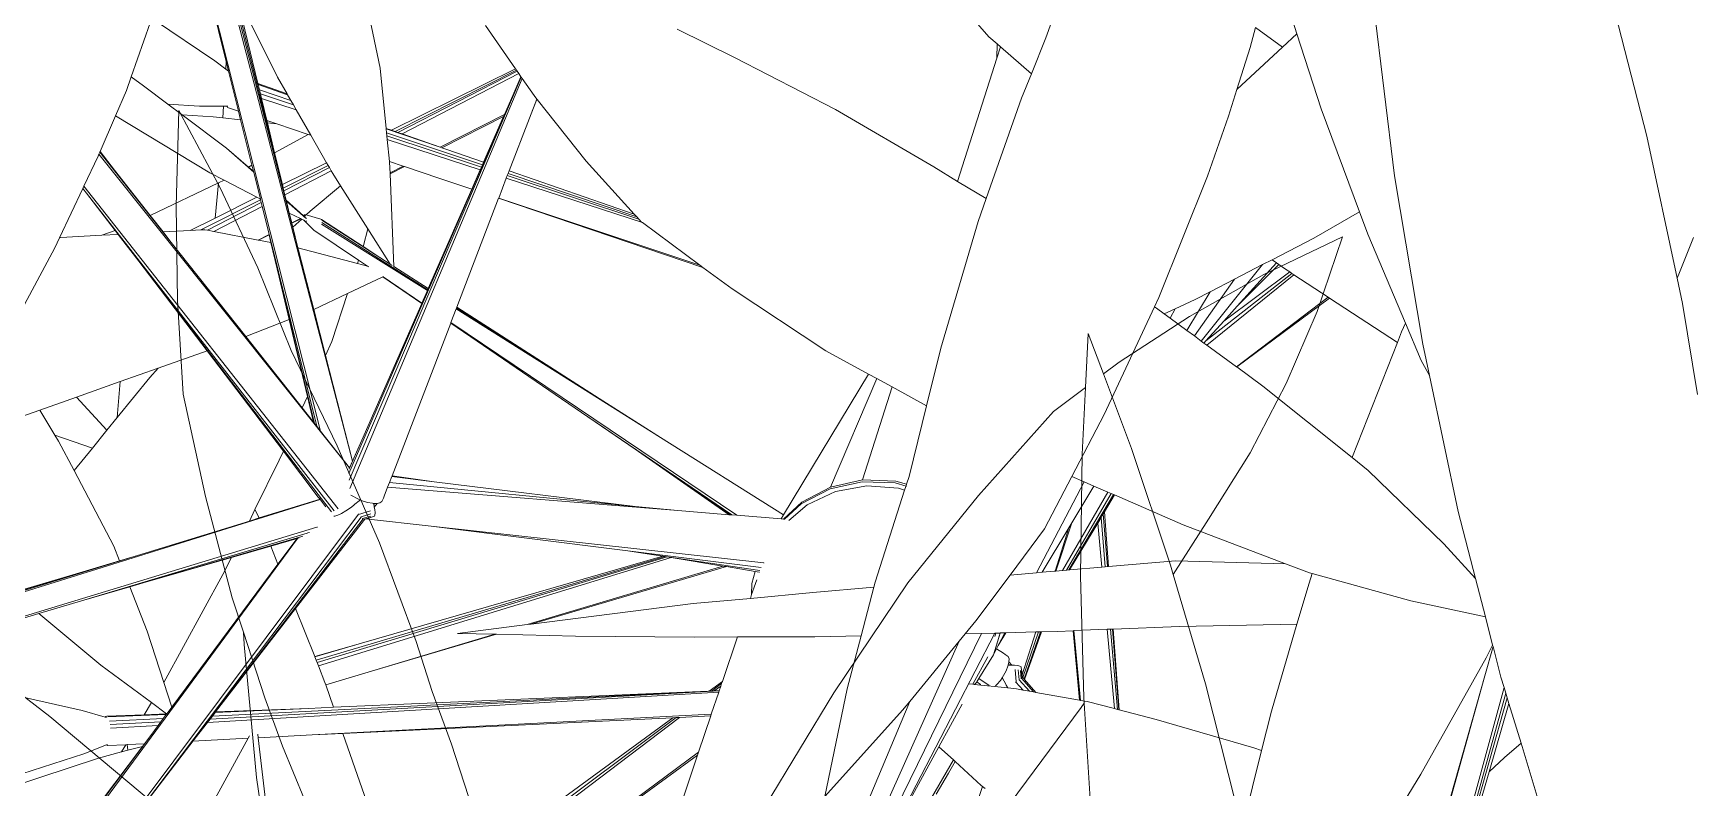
# Model space of a CAD drawing. Header units: millimetres. Extents: x 18 to 174501, y 22 to 24571.
# Drawn here: x 22251.5 to 22442.6, y 14653.8 to 14740.8 of the extents above; entities that cross this region are included whole.
import ezdxf

# ---------------------------------------------------------------- set-up
doc = ezdxf.new("R2010")
doc.units = ezdxf.units.MM
doc.header["$MEASUREMENT"] = 0
doc.layers.add('Edges', color=7, linetype='Continuous', lineweight=18)

# ---------------------------------------------------------------- blocks, each defined once
blk = doc.blocks.new('BAMBOOPLAN')
at = {"layer": 'Edges'}
for p, q in [((-0.8559, 13.1692), (-0.9579, 13.068)), ((-0.8559, 13.1692), (-0.8553, 13.0391)), ((-0.9579, 13.068), (-1.0515, 12.9628)), ((-0.8553, 13.0391), (-0.8646, 12.9102)), ((-1.0515, 12.9628), (-1.1363, 12.8538)), ((-0.8646, 12.9102), (-0.8837, 12.7826)), ((-1.2001, 12.8817), (-1.1753, 12.796)), ((-1.2001, 12.8817), (-1.1545, 12.8268)), ((-1.1363, 12.8538), (-1.1545, 12.8268)), ((-1.1545, 12.8268), (-1.0708, 12.7259)), ((-1.1753, 12.796), (-1.2122, 12.7413)), ((-1.1753, 12.796), (-1.1448, 12.6904)), ((-0.8837, 12.7826), (-0.9125, 12.6568)), ((-2.7367, 12.7404), (-2.6898, 12.5903)), ((-2.7367, 12.7404), (-2.6307, 12.642)), ((-1.2122, 12.7413), (-1.2841, 12.5703)), ((-1.0708, 12.7259), (-0.947, 12.5647)), ((-1.1448, 12.6904), (-1.0817, 12.5001)), ((-0.9125, 12.6568), (-0.9379, 12.5518)), ((-2.6307, 12.642), (-2.5293, 12.5373)), ((-2.6898, 12.5903), (-2.6366, 12.4436)), ((-1.2841, 12.5703), (-1.3467, 12.3961)), ((-0.947, 12.5647), (-0.9379, 12.5518)), ((-2.5293, 12.5373), (-2.4326, 12.4265)), ((-0.9379, 12.5518), (-0.8289, 12.3985)), ((-1.0817, 12.5001), (-1.011, 12.3112)), ((-2.6366, 12.4436), (-2.5775, 12.3004)), ((-2.4326, 12.4265), (-2.3097, 12.303)), ((-0.8289, 12.3985), (-0.7168, 12.2278)), ((-1.3467, 12.3961), (-1.4028, 12.1847)), ((-2.5775, 12.3004), (-2.4877, 12.1529)), ((-2.3097, 12.303), (-2.1917, 12.1742)), ((-1.01, 12.2949), (-1.0751, 12.0874)), ((-1.011, 12.3112), (-1.0076, 12.303)), ((-1.0076, 12.303), (-1.01, 12.2949)), ((-1.0076, 12.303), (-0.9329, 12.1242)), ((-1.4028, 12.1847), (-1.4492, 11.9711)), ((-2.4877, 12.1529), (-2.3914, 12.0096)), ((-2.1917, 12.1742), (-2.0815, 12.0402)), ((-2.0815, 12.0402), (-2.0293, 11.9708)), ((-2.3914, 12.0096), (-2.3554, 11.9617)), ((-2.3554, 11.9617), (-2.3478, 11.9429)), ((-2.3554, 11.9617), (-2.287, 11.8708)), ((-2.0293, 11.9708), (-1.971, 11.8994)), ((-2.3478, 11.9429), (-2.2568, 11.7425)), ((-1.971, 11.8994), (-1.8604, 11.752)), ((-2.287, 11.8708), (-2.2332, 11.8054)), ((-2.2332, 11.8054), (-2.1702, 11.734)), ((-2.8212, 11.7958), (-2.6117, 11.7264)), ((-2.2568, 11.7425), (-2.1566, 11.5461)), ((-2.6117, 11.7264), (-2.4055, 11.6476)), ((4.4034, -0.5315), (4.2765, -0.3395)), ((4.0315, -0.7287), (3.908, -0.4764)), ((3.7756, -0.5238), (3.8029, -0.5601)), ((4.5267, -0.7365), (4.4034, -0.5315)), ((3.7351, -0.5723), (3.7878, -0.5885)), ((3.7374, -0.6064), (3.7351, -0.5723)), ((3.7878, -0.5885), (3.8029, -0.5601)), ((3.8029, -0.5601), (3.8811, -0.664)), ((3.414, -0.7011), (3.4151, -0.5866)), ((3.7396, -0.6793), (3.7878, -0.5885)), ((3.7396, -0.6793), (3.7374, -0.6064)), ((3.2056, -0.6617), (3.3246, -0.7303)), ((3.7409, -0.7249), (3.7396, -0.6793)), ((3.8811, -0.664), (3.9964, -0.8037)), ((4.5304, -0.6642), (4.5273, -0.7296)), ((3.4109, -0.7652), (3.414, -0.7011)), ((3.3246, -0.7303), (3.3414, -0.7371)), ((3.3414, -0.7371), (3.3486, -0.7594)), ((3.3414, -0.7371), (3.3481, -0.7398)), ((3.7402, -0.8301), (3.7409, -0.7249)), ((4.166, -0.976), (4.0315, -0.7287)), ((4.5273, -0.7296), (4.5267, -0.7365)), ((4.5486, -0.7731), (4.5267, -0.7365)), ((2.3857, -1.4673), (1.9209, -0.7624)), ((2.3296, -1.3813), (1.923, -0.7579)), ((3.3481, -0.7398), (3.3486, -0.7594)), ((3.3481, -0.7398), (3.4109, -0.7652)), ((3.3486, -0.7594), (3.3538, -0.9725)), ((2.5616, -1.7342), (1.9185, -0.7678)), ((3.4087, -0.8086), (3.4109, -0.7652)), ((4.6214, -0.9069), (4.5486, -0.7731)), ((3.4076, -0.984), (3.4087, -0.8086)), ((3.9393, -0.8695), (3.9964, -0.8037)), ((3.9964, -0.8037), (4.0214, -0.834)), ((3.7296, -1.0451), (3.7402, -0.8301)), ((4.0214, -0.834), (4.128, -0.9527)), ((3.8859, -0.9256), (3.9393, -0.8695)), ((2.835, -0.8858), (2.9395, -0.8996)), ((2.9395, -0.8996), (3.1249, -0.9264)), ((1.9859, -0.926), (2.4956, -1.7043)), ((1.986, -0.9268), (2.1498, -1.1791)), ((2.2783, -0.9147), (2.3933, -1.1064)), ((3.1249, -0.9264), (3.3089, -0.9629)), ((3.8943, -0.928), (3.8566, -1.0166)), ((3.8738, -0.9383), (3.8859, -0.9256)), ((3.8859, -0.9256), (3.8943, -0.928)), ((3.8943, -0.928), (3.8992, -0.9294)), ((3.8738, -0.9383), (3.8192, -1.0904)), ((3.924, -0.9362), (3.8263, -1.0877)), ((3.9278, -0.9372), (3.8304, -1.0938)), ((3.8377, -0.9763), (3.8738, -0.9383)), ((3.8435, -1.0473), (3.9199, -0.9352)), ((3.8992, -0.9294), (3.8566, -1.0166)), ((3.8882, -1.1118), (3.9932, -0.9537)), ((3.8884, -1.1118), (3.9962, -0.9544)), ((3.8992, -0.9294), (3.912, -0.9332)), ((3.912, -0.9332), (3.9199, -0.9352)), ((3.9199, -0.9352), (3.924, -0.9362)), ((3.924, -0.9362), (3.9278, -0.9372)), ((3.9278, -0.9372), (3.9932, -0.9537)), ((3.9932, -0.9537), (3.9962, -0.9544)), ((3.9962, -0.9544), (4.1258, -0.9872)), ((4.128, -0.9527), (4.1266, -0.9685)), ((4.128, -0.9527), (4.1724, -1.0022)), ((3.3089, -0.9629), (3.3538, -0.9725)), ((3.3538, -0.9725), (3.4076, -0.984)), ((3.8377, -0.9763), (3.8058, -1.0862)), ((3.8067, -1.0089), (3.8377, -0.9763)), ((4.1266, -0.9685), (4.1258, -0.9872)), ((4.1932, -1.0213), (4.166, -0.976)), ((2.5342, -0.9833), (2.6042, -1.0347)), ((3.4073, -1.0242), (3.4076, -0.984)), ((3.7876, -1.029), (3.8067, -1.0089)), ((3.7914, -1.0817), (3.8067, -1.0089)), ((4.1258, -0.9872), (4.117, -1.189)), ((4.1724, -1.0022), (4.1932, -1.0213)), ((2.4444, -1.1973), (2.6042, -1.0347)), ((2.6064, -1.0363), (2.4505, -1.1973)), ((2.6042, -1.0347), (2.6064, -1.0363)), ((2.6064, -1.0363), (2.6084, -1.0378)), ((3.4176, -1.2416), (3.4073, -1.0242)), ((3.7613, -1.0542), (3.7876, -1.029)), ((3.8566, -1.0166), (3.8435, -1.0473)), ((4.3112, -1.2177), (4.1932, -1.0213)), ((2.6084, -1.0378), (2.4555, -1.1973)), ((2.6119, -1.0404), (2.4627, -1.1973)), ((2.6177, -1.0446), (2.5664, -1.7653)), ((2.6202, -1.0464), (2.5722, -1.7783)), ((2.6084, -1.0378), (2.6119, -1.0404)), ((2.6119, -1.0404), (2.6172, -1.0442)), ((2.6147, -1.0779), (2.6172, -1.0442)), ((2.6172, -1.0442), (2.6177, -1.0446)), ((2.6177, -1.0446), (2.6202, -1.0464)), ((2.6202, -1.0464), (2.6477, -1.0666)), ((3.7075, -1.2572), (3.7278, -1.0622)), ((3.7278, -1.0622), (3.7296, -1.0451)), ((3.7278, -1.0622), (3.7318, -1.0632)), ((3.7318, -1.0632), (3.747, -1.068)), ((3.747, -1.068), (3.7613, -1.0542)), ((3.7587, -1.0716), (3.7613, -1.0542)), ((3.8435, -1.0473), (3.8263, -1.0877)), ((2.1282, -1.0675), (2.2381, -1.1759)), ((2.1282, -1.0675), (2.2109, -1.1964)), ((2.5625, -1.7551), (2.6147, -1.0779)), ((2.6119, -1.1121), (2.6147, -1.0779)), ((2.6477, -1.0666), (2.6538, -1.0705)), ((2.6526, -1.104), (2.6538, -1.0705)), ((2.6526, -1.104), (2.6538, -1.0722)), ((2.6538, -1.0705), (2.6539, -1.0706)), ((2.6538, -1.0722), (2.6539, -1.0706)), ((2.6538, -1.0722), (2.6548, -1.0712)), ((2.6539, -1.0706), (2.6548, -1.0712)), ((2.6548, -1.0712), (2.7642, -1.1409)), ((3.747, -1.068), (3.7587, -1.0716)), ((3.7587, -1.0716), (3.7914, -1.0817)), ((3.7914, -1.0817), (3.8058, -1.0862)), ((3.8058, -1.0862), (3.8192, -1.0904)), ((3.8192, -1.0904), (3.8245, -1.092)), ((3.8263, -1.0877), (3.8245, -1.092)), ((3.8245, -1.092), (3.8304, -1.0938)), ((2.3933, -1.1064), (2.4349, -1.1972)), ((2.5295, -1.1976), (2.6119, -1.1121)), ((2.5319, -1.1976), (2.6116, -1.1156)), ((2.605, -1.1976), (2.6116, -1.1156)), ((2.6116, -1.1156), (2.6119, -1.1121)), ((2.6494, -1.1975), (2.6526, -1.104)), ((3.8304, -1.0938), (3.8882, -1.1118)), ((3.8882, -1.1118), (3.8884, -1.1118)), ((3.8884, -1.1118), (3.9392, -1.1276)), ((2.7642, -1.1409), (2.8677, -1.1974)), ((3.9392, -1.1276), (4.117, -1.1909)), ((2.0104, -1.1594), (2.0101, -1.2539)), ((2.0158, -1.1529), (2.1319, -1.1839)), ((2.1319, -1.1839), (2.1531, -1.191)), ((2.1531, -1.191), (2.1498, -1.1791)), ((2.1498, -1.1791), (2.1587, -1.1928)), ((2.1531, -1.191), (2.1587, -1.1928)), ((2.1587, -1.1928), (2.1684, -1.2078)), ((2.2109, -1.1964), (2.2619, -1.1966)), ((2.2109, -1.1964), (2.2118, -1.1978)), ((2.2118, -1.1978), (2.2632, -1.1978)), ((2.2118, -1.1978), (2.2167, -1.2055)), ((2.2381, -1.1759), (2.2619, -1.1966)), ((2.2619, -1.1966), (2.2632, -1.1978)), ((2.2632, -1.1978), (2.2715, -1.205)), ((2.4349, -1.1972), (2.4444, -1.1973)), ((2.4349, -1.1972), (2.4351, -1.1977)), ((2.4351, -1.1977), (2.5295, -1.1976)), ((2.4351, -1.1977), (2.4378, -1.2037)), ((2.4444, -1.1973), (2.4505, -1.1973)), ((2.4505, -1.1973), (2.4555, -1.1973)), ((2.4555, -1.1973), (2.4627, -1.1973)), ((2.4627, -1.1973), (2.5295, -1.1976)), ((2.5295, -1.1976), (2.5319, -1.1976)), ((2.5319, -1.1976), (2.5406, -1.1976)), ((2.5406, -1.1976), (2.605, -1.1976)), ((2.6046, -1.2024), (2.605, -1.1976)), ((2.6493, -1.2021), (2.6494, -1.1975)), ((2.8731, -1.2003), (2.6493, -1.2021)), ((2.6494, -1.1975), (2.8677, -1.1974)), ((2.8677, -1.1974), (2.8731, -1.2003)), ((2.8731, -1.2003), (2.8776, -1.2028)), ((4.117, -1.189), (4.117, -1.1909)), ((4.117, -1.1909), (4.1489, -1.2023)), ((2.1684, -1.2078), (2.1956, -1.2497)), ((2.2715, -1.205), (2.2167, -1.2055)), ((2.2167, -1.2055), (2.2204, -1.2111)), ((2.2777, -1.2104), (2.2204, -1.2111)), ((2.2204, -1.2111), (2.2245, -1.2176)), ((2.2848, -1.2166), (2.2245, -1.2176)), ((2.2245, -1.2176), (2.2448, -1.2492)), ((2.2715, -1.205), (2.2777, -1.2104)), ((2.2777, -1.2104), (2.2848, -1.2166)), ((2.2848, -1.2166), (2.3213, -1.2485)), ((2.6046, -1.2024), (2.4378, -1.2037)), ((2.4378, -1.2037), (2.44, -1.2083)), ((2.6043, -1.2063), (2.44, -1.2083)), ((2.44, -1.2083), (2.4425, -1.2139)), ((2.6039, -1.2112), (2.4425, -1.2139)), ((2.4425, -1.2139), (2.4577, -1.2471)), ((2.6011, -1.2457), (2.6039, -1.2112)), ((2.6039, -1.2112), (2.6043, -1.2063)), ((2.6043, -1.2063), (2.6046, -1.2024)), ((2.6478, -1.2452), (2.649, -1.2104)), ((2.649, -1.2104), (2.6491, -1.2057)), ((2.8848, -1.2064), (2.649, -1.2104)), ((2.6491, -1.2057), (2.6493, -1.2021)), ((2.8776, -1.2028), (2.6491, -1.2057)), ((2.8776, -1.2028), (2.8833, -1.2059)), ((2.8833, -1.2059), (2.8848, -1.2064)), ((2.8848, -1.2064), (2.9975, -1.2418)), ((4.1489, -1.2023), (4.306, -1.276)), ((4.3742, -1.313), (4.3112, -1.2177)), ((2.0101, -1.2539), (2.01, -1.2776)), ((2.0101, -1.2539), (2.0341, -1.2615)), ((2.1322, -1.2629), (2.1698, -1.2501)), ((2.1698, -1.2501), (2.175, -1.2483)), ((2.175, -1.2684), (2.1698, -1.2501)), ((2.175, -1.2483), (2.1765, -1.2478)), ((2.1765, -1.2499), (2.175, -1.2483)), ((2.1765, -1.2499), (2.1956, -1.2497)), ((2.1956, -1.2497), (2.2036, -1.2621)), ((2.2448, -1.2492), (2.2623, -1.2491)), ((2.2448, -1.2492), (2.2469, -1.2525)), ((2.2469, -1.2525), (2.2623, -1.2491)), ((2.2469, -1.2525), (2.2743, -1.2951)), ((2.2623, -1.2491), (2.3164, -1.2485)), ((2.2743, -1.2951), (2.3164, -1.2485)), ((2.3164, -1.2485), (2.3213, -1.2485)), ((2.3213, -1.2485), (2.3605, -1.2827)), ((2.4577, -1.2471), (2.4819, -1.2469)), ((2.4577, -1.2471), (2.4624, -1.2575)), ((2.4651, -1.2643), (2.4819, -1.2469)), ((2.4657, -1.2657), (2.484, -1.2469)), ((2.4819, -1.2469), (2.484, -1.2469)), ((2.484, -1.2469), (2.5438, -1.2463)), ((2.5438, -1.2463), (2.6011, -1.2457)), ((2.5438, -1.2463), (2.6011, -1.2459)), ((2.5867, -1.4244), (2.6011, -1.2459)), ((2.6011, -1.2459), (2.6011, -1.2457)), ((2.6412, -1.4377), (2.6478, -1.2457)), ((2.6478, -1.2452), (2.9975, -1.2418)), ((2.6478, -1.2457), (3.0033, -1.2436)), ((2.6478, -1.2457), (2.6478, -1.2452)), ((2.9975, -1.2418), (3.0033, -1.2436)), ((3.0033, -1.2436), (3.0603, -1.2615)), ((3.4262, -1.3388), (3.4176, -1.2416)), ((2.01, -1.2776), (2.0065, -1.3231)), ((2.0341, -1.2615), (2.0815, -1.2768)), ((2.0815, -1.2768), (2.1322, -1.2629)), ((2.0815, -1.2768), (2.1097, -1.2859)), ((2.1097, -1.2859), (2.159, -1.272)), ((2.159, -1.272), (2.175, -1.2684)), ((2.175, -1.2684), (2.2036, -1.2621)), ((2.2036, -1.2621), (2.2456, -1.3267)), ((2.3035, -1.3407), (2.3605, -1.2827)), ((2.3605, -1.2827), (2.3644, -1.2861)), ((2.4624, -1.2575), (2.4651, -1.2643)), ((2.4651, -1.2643), (2.4657, -1.2657)), ((2.4657, -1.2657), (2.5215, -1.4085)), ((3.0603, -1.2615), (3.2396, -1.3076)), ((3.6904, -1.3713), (3.7075, -1.2572)), ((4.306, -1.276), (4.3742, -1.313)), ((2.1097, -1.2859), (2.197, -1.3141)), ((2.2743, -1.2951), (2.3035, -1.3407)), ((2.3644, -1.2861), (2.3067, -1.3457)), ((2.3676, -1.2889), (2.3093, -1.3497)), ((2.372, -1.2927), (2.3127, -1.3551)), ((2.3644, -1.2861), (2.3676, -1.2889)), ((2.3676, -1.2889), (2.372, -1.2927)), ((2.372, -1.2927), (2.376, -1.2962)), ((2.376, -1.2962), (2.395, -1.3114)), ((3.2396, -1.3076), (3.3187, -1.3208)), ((2.0065, -1.3231), (2.0017, -1.387)), ((2.1844, -1.3613), (2.0065, -1.3231)), ((2.197, -1.3141), (2.2521, -1.3368)), ((2.197, -1.3141), (2.2413, -1.3316)), ((2.2413, -1.3316), (2.2456, -1.3267)), ((2.2413, -1.3316), (2.2513, -1.3355)), ((2.2456, -1.3267), (2.2513, -1.3355)), ((2.2513, -1.3355), (2.2521, -1.3368)), ((2.2521, -1.3368), (2.277, -1.3751)), ((2.3611, -1.3673), (2.395, -1.3114)), ((2.395, -1.3114), (2.4605, -1.3637)), ((3.2621, -1.5861), (3.3187, -1.3208)), ((3.3187, -1.3208), (3.334, -1.3234)), ((3.334, -1.3234), (3.3204, -1.5174)), ((3.334, -1.3234), (3.3625, -1.3282)), ((3.3625, -1.3282), (3.3664, -1.489)), ((3.3625, -1.3282), (3.4262, -1.3388)), ((4.4103, -1.3675), (4.3742, -1.313)), ((2.1844, -1.3613), (2.2106, -1.3652)), ((2.2033, -1.3724), (2.2106, -1.3652)), ((2.2106, -1.3652), (2.2706, -1.3741)), ((2.3035, -1.3407), (2.3067, -1.3457)), ((2.3067, -1.3457), (2.3093, -1.3497)), ((2.3093, -1.3497), (2.3127, -1.3551)), ((2.3127, -1.3551), (2.3178, -1.3629)), ((2.3178, -1.3629), (2.3533, -1.3782)), ((2.3178, -1.3629), (2.3186, -1.3643)), ((2.3186, -1.3643), (2.358, -1.3805)), ((2.3186, -1.3643), (2.3296, -1.3813)), ((2.4625, -1.3919), (2.4605, -1.3637)), ((2.4605, -1.3637), (2.5143, -1.4067)), ((3.4369, -1.4585), (3.4262, -1.3388)), ((2.0013, -1.3916), (2.0011, -1.3952)), ((2.0016, -1.3884), (2.0013, -1.3916)), ((2.5606, -1.7459), (2.0013, -1.3916)), ((2.0017, -1.3874), (2.0016, -1.3884)), ((2.1584, -1.4887), (2.0016, -1.3884)), ((2.0017, -1.387), (2.0342, -1.4084)), ((2.0017, -1.387), (2.0017, -1.3874)), ((2.0342, -1.4084), (2.0017, -1.3874)), ((2.1143, -1.4601), (2.2033, -1.3724)), ((2.2775, -1.3759), (2.2007, -1.4552)), ((2.2166, -1.4291), (2.2033, -1.3724)), ((2.2802, -1.3801), (2.2112, -1.4521)), ((2.2166, -1.4291), (2.2706, -1.3741)), ((2.2838, -1.3855), (2.2219, -1.4506)), ((2.2706, -1.3741), (2.277, -1.3751)), ((2.277, -1.3751), (2.2775, -1.3759)), ((2.2775, -1.3759), (2.2802, -1.3801)), ((2.2802, -1.3801), (2.2838, -1.3855)), ((2.2838, -1.3855), (2.2971, -1.4061)), ((2.3296, -1.3813), (2.3305, -1.3827)), ((2.3296, -1.3813), (2.3499, -1.3837)), ((2.3387, -1.3953), (2.3305, -1.3827)), ((2.3387, -1.3953), (2.3499, -1.3837)), ((2.3391, -1.3959), (2.3508, -1.3838)), ((2.3428, -1.4016), (2.3522, -1.384)), ((2.3499, -1.3837), (2.3508, -1.3838)), ((2.3508, -1.3838), (2.3522, -1.384)), ((2.3522, -1.384), (2.3558, -1.3844)), ((2.3535, -1.3776), (2.3533, -1.3782)), ((2.3533, -1.3782), (2.3547, -1.3788)), ((2.3539, -1.3767), (2.3535, -1.3776)), ((2.3544, -1.376), (2.3539, -1.3767)), ((2.3549, -1.3755), (2.3544, -1.376)), ((2.3547, -1.3788), (2.3553, -1.3782)), ((2.3547, -1.3788), (2.3549, -1.3789)), ((2.3553, -1.3753), (2.3549, -1.3755)), ((2.3549, -1.3789), (2.3553, -1.3782)), ((2.3549, -1.3789), (2.3592, -1.3808)), ((2.3568, -1.3752), (2.3553, -1.3753)), ((2.3553, -1.3782), (2.3562, -1.3764)), ((2.3769, -1.3947), (2.3558, -1.3844)), ((2.3558, -1.3844), (2.3579, -1.3847)), ((2.3568, -1.3752), (2.3611, -1.3673)), ((2.3821, -1.3739), (2.3568, -1.3752)), ((2.3568, -1.3753), (2.3568, -1.3752)), ((2.3594, -1.3848), (2.3606, -1.385)), ((2.3833, -1.3741), (2.3821, -1.3739)), ((2.3833, -1.3741), (2.4625, -1.3939)), ((2.3843, -1.375), (2.4944, -1.4018)), ((2.5865, -1.4264), (2.3855, -1.3786)), ((2.5864, -1.428), (2.3855, -1.3811)), ((2.4625, -1.3939), (2.4625, -1.3919)), ((3.676, -1.4676), (3.6904, -1.3713)), ((3.6872, -1.5402), (3.7127, -1.373)), ((3.6904, -1.3713), (3.7127, -1.373)), ((3.7127, -1.373), (3.7298, -1.3742)), ((3.7153, -1.4432), (3.7298, -1.3742)), ((3.7266, -1.5226), (3.7549, -1.3761)), ((3.7298, -1.3742), (3.7549, -1.3761)), ((3.7328, -1.5199), (3.7611, -1.3766)), ((3.765, -1.3769), (3.736, -1.5185)), ((3.7549, -1.3761), (3.7611, -1.3766)), ((3.7669, -1.377), (3.7603, -1.4086)), ((3.7611, -1.3766), (3.765, -1.3769)), ((3.765, -1.3769), (3.7669, -1.377)), ((3.7669, -1.377), (3.89, -1.3863)), ((3.89, -1.3863), (4.0702, -1.3922)), ((3.8972, -1.447), (4.0702, -1.3922)), ((4.0702, -1.3922), (4.1126, -1.3936)), ((4.1173, -1.3933), (4.2857, -1.3826)), ((4.2857, -1.3826), (4.4103, -1.3675)), ((4.4368, -1.4077), (4.4103, -1.3675)), ((2.0011, -1.3952), (1.9951, -1.4497)), ((2.1143, -1.4601), (2.0342, -1.4084)), ((2.2971, -1.4061), (2.4871, -1.6989)), ((2.3096, -1.4256), (2.2971, -1.4061)), ((2.3391, -1.3959), (2.3387, -1.3953)), ((2.3428, -1.4016), (2.3391, -1.3959)), ((2.3618, -1.4307), (2.3428, -1.4016)), ((2.3759, -1.3938), (2.3761, -1.3939)), ((2.3769, -1.3947), (2.4628, -1.4177)), ((2.4625, -1.3939), (2.4944, -1.4018)), ((2.4629, -1.4235), (2.4628, -1.4177)), ((2.4628, -1.4177), (2.48, -1.4222)), ((2.4944, -1.4018), (2.5143, -1.4067)), ((2.5143, -1.4067), (2.5181, -1.4076)), ((2.5215, -1.4085), (2.5867, -1.4244)), ((2.5215, -1.4085), (2.5216, -1.4087)), ((3.758, -1.4192), (3.7558, -1.4297)), ((3.7595, -1.4122), (3.758, -1.4192)), ((3.7912, -1.494), (3.758, -1.4192)), ((3.7603, -1.4086), (3.7595, -1.4122)), ((3.7595, -1.4122), (3.7945, -1.4925)), ((3.7603, -1.4086), (3.7961, -1.4918)), ((4.1126, -1.3936), (4.1173, -1.3933)), ((4.1173, -1.3933), (4.1173, -1.4096)), ((4.1173, -1.4096), (4.1206, -1.4804)), ((4.4368, -1.4077), (4.4337, -1.4307)), ((4.4382, -1.4098), (4.4368, -1.4077)), ((4.4382, -1.4098), (4.4412, -1.4595)), ((4.4668, -1.453), (4.4382, -1.4098)), ((2.1845, -1.4618), (2.2166, -1.4291)), ((2.2219, -1.4506), (2.2956, -1.4401)), ((2.2956, -1.4401), (2.3096, -1.4256)), ((2.2956, -1.4401), (2.2962, -1.44)), ((2.2962, -1.44), (2.3098, -1.426)), ((2.2962, -1.44), (2.3169, -1.4371)), ((2.3098, -1.426), (2.3096, -1.4256)), ((2.3169, -1.4371), (2.3098, -1.426)), ((2.3485, -1.4866), (2.3169, -1.4371)), ((2.3618, -1.4307), (2.4629, -1.4235)), ((2.3857, -1.4673), (2.3618, -1.4307)), ((2.4629, -1.4235), (2.48, -1.4222)), ((2.4636, -1.4755), (2.5098, -1.4304)), ((2.48, -1.4222), (2.4823, -1.4221)), ((2.5098, -1.4304), (2.5099, -1.4302)), ((2.5098, -1.4304), (2.5845, -1.4508)), ((2.5099, -1.4302), (2.5107, -1.4295)), ((2.5099, -1.4302), (2.5846, -1.4502)), ((2.5846, -1.4502), (2.5864, -1.428)), ((2.5864, -1.428), (2.5865, -1.4264)), ((2.5865, -1.4264), (2.5867, -1.4244)), ((2.6402, -1.4651), (2.6411, -1.4408)), ((2.6411, -1.4394), (2.6412, -1.4377)), ((2.912, -1.5038), (2.6411, -1.4394)), ((2.6411, -1.4408), (2.6411, -1.4394)), ((3.0284, -1.5314), (2.6411, -1.4408)), ((2.6412, -1.4377), (2.912, -1.5038)), ((3.7133, -1.4527), (3.7153, -1.4432)), ((3.7163, -1.5272), (3.7153, -1.4432)), ((3.7558, -1.4297), (3.7373, -1.5179)), ((3.7858, -1.4964), (3.7558, -1.4297)), ((3.7961, -1.4918), (3.8972, -1.447)), ((4.4337, -1.4307), (4.3944, -1.6475)), ((1.9946, -1.454), (1.9849, -1.5432)), ((1.9951, -1.4497), (1.9946, -1.454)), ((1.9946, -1.454), (2.0031, -1.4595)), ((1.9951, -1.4497), (2.5646, -1.8161)), ((2.0031, -1.4595), (2.5598, -1.821)), ((2.0675, -1.502), (2.0031, -1.4595)), ((2.143, -1.4787), (2.1143, -1.4601)), ((2.143, -1.4787), (2.1845, -1.4618)), ((2.1845, -1.4618), (2.2007, -1.4552)), ((2.2007, -1.4552), (2.2068, -1.4527)), ((2.2068, -1.4527), (2.2112, -1.4521)), ((2.2112, -1.4521), (2.2219, -1.4506)), ((2.4195, -1.5186), (2.3857, -1.4673)), ((2.5647, -1.696), (2.5845, -1.4508)), ((2.5845, -1.4508), (2.5846, -1.4502)), ((2.631, -1.7357), (2.6402, -1.466)), ((2.6402, -1.4651), (3.1894, -1.6118)), ((2.6402, -1.466), (2.6402, -1.4651)), ((2.6402, -1.466), (2.8922, -1.5348)), ((3.4185, -1.4729), (3.3664, -1.489)), ((3.4372, -1.4721), (3.4185, -1.4729)), ((3.4372, -1.4721), (3.4369, -1.4585)), ((3.4373, -1.4751), (3.4372, -1.4721)), ((3.6472, -1.558), (3.676, -1.4676)), ((3.6957, -1.5364), (3.7133, -1.4527)), ((3.7153, -1.5276), (3.7133, -1.4527)), ((4.4412, -1.4595), (4.518, -2.7382)), ((4.4412, -1.4595), (4.4542, -1.6919)), ((4.4773, -1.4675), (4.4668, -1.453)), ((4.5604, -2.7033), (4.4773, -1.4675)), ((4.4831, -1.4755), (4.4773, -1.4675)), ((2.1584, -1.4887), (2.143, -1.4787)), ((2.3282, -1.5973), (2.1584, -1.4887)), ((2.482, -1.6956), (2.3485, -1.4866)), ((2.3868, -1.5471), (2.3485, -1.4866)), ((2.4195, -1.5186), (2.4636, -1.4755)), ((2.4647, -1.5587), (2.4636, -1.4755)), ((3.3664, -1.489), (3.3204, -1.5174)), ((3.3664, -1.492), (3.3204, -1.5205)), ((3.3761, -1.4962), (3.3305, -1.5218)), ((3.4185, -1.476), (3.3664, -1.492)), ((3.427, -1.4827), (3.3761, -1.4962)), ((3.4373, -1.4751), (3.4185, -1.476)), ((3.4374, -1.4826), (3.427, -1.4827)), ((3.4373, -1.476), (3.4373, -1.4751)), ((3.4374, -1.4826), (3.4373, -1.476)), ((3.4411, -1.6415), (3.4374, -1.4826)), ((3.7373, -1.5179), (3.7858, -1.4964)), ((3.7858, -1.4964), (3.7912, -1.494)), ((3.7912, -1.494), (3.7945, -1.4925)), ((3.7945, -1.4925), (3.7961, -1.4918)), ((3.939, -1.5468), (4.1206, -1.4804)), ((4.1206, -1.4804), (4.1277, -1.6298)), ((4.537, -2.3317), (4.4831, -1.4755)), ((4.4877, -1.4819), (4.4831, -1.4755)), ((4.5303, -2.2164), (4.4877, -1.4819)), ((4.4934, -1.4898), (4.4877, -1.4819)), ((4.4934, -1.4898), (4.4994, -1.6069)), ((4.5338, -1.5454), (4.4934, -1.4898)), ((1.9869, -1.5422), (2.0492, -1.5168)), ((2.0492, -1.5168), (2.0675, -1.502)), ((2.0492, -1.5168), (2.0744, -1.5066)), ((2.0744, -1.5066), (2.0675, -1.502)), ((2.121, -1.5373), (2.0744, -1.5066)), ((2.4626, -1.584), (2.4195, -1.5186)), ((3.0284, -1.5314), (2.912, -1.5038)), ((3.3204, -1.5174), (3.2836, -1.5564)), ((3.3204, -1.5205), (3.2836, -1.5594)), ((3.3305, -1.5218), (3.2935, -1.5577)), ((3.6957, -1.5364), (3.7137, -1.5284)), ((3.7137, -1.5284), (3.7153, -1.5276)), ((3.7153, -1.5276), (3.7163, -1.5272)), ((3.7163, -1.5272), (3.7266, -1.5226)), ((3.7266, -1.5226), (3.7328, -1.5199)), ((3.7328, -1.5199), (3.736, -1.5185)), ((3.736, -1.5185), (3.7373, -1.5179)), ((1.9849, -1.5432), (1.9829, -1.5617)), ((1.9849, -1.5432), (1.9869, -1.5422)), ((2.5558, -1.8241), (2.121, -1.5373)), ((2.2757, -1.6404), (2.121, -1.5373)), ((2.3282, -1.5973), (2.3868, -1.5471)), ((2.4565, -1.6574), (2.3868, -1.5471)), ((2.8922, -1.5348), (3.1817, -1.6138)), ((2.9954, -1.5636), (2.8922, -1.5348)), ((3.2621, -1.5861), (3.0284, -1.5314)), ((3.2836, -1.5564), (3.2642, -1.5925)), ((3.6472, -1.558), (3.6872, -1.5402)), ((3.6872, -1.5402), (3.6957, -1.5364)), ((3.8369, -1.5868), (3.939, -1.5468)), ((4.5338, -1.5454), (4.5156, -1.5764)), ((4.6323, -1.6815), (4.5338, -1.5454)), ((1.9829, -1.5617), (1.9564, -1.727)), ((2.4626, -1.584), (2.4647, -1.5587)), ((3.1769, -1.615), (2.9954, -1.5636)), ((3.1782, -1.6147), (2.9954, -1.5636)), ((3.2836, -1.5594), (3.266, -1.5921)), ((3.2935, -1.5577), (3.2733, -1.5917)), ((3.6185, -1.648), (3.6472, -1.558)), ((4.5156, -1.5764), (4.4994, -1.6069)), ((2.4547, -1.6781), (2.3282, -1.5973)), ((2.5616, -1.7341), (2.4626, -1.584)), ((3.2606, -1.5934), (3.1894, -1.6118)), ((3.2606, -1.5934), (3.2621, -1.5861)), ((3.2642, -1.5925), (3.2606, -1.5934)), ((3.2659, -1.5921), (3.2642, -1.5925)), ((3.2659, -1.5921), (3.2659, -1.5921)), ((3.7517, -1.6201), (3.7755, -1.6108)), ((3.7755, -1.6108), (3.7764, -1.6104)), ((3.7755, -1.6108), (3.8229, -1.7157)), ((3.7764, -1.6104), (3.8279, -1.5903)), ((3.7764, -1.6104), (3.8245, -1.7155)), ((3.8279, -1.5903), (3.8331, -1.5882)), ((3.8817, -1.7101), (3.8279, -1.5903)), ((3.8331, -1.5882), (3.8357, -1.5872)), ((3.887, -1.7096), (3.8331, -1.5882)), ((3.8357, -1.5872), (3.8369, -1.5868)), ((3.8357, -1.5872), (3.889, -1.7095)), ((3.8369, -1.5868), (3.8896, -1.7094)), ((4.4994, -1.6069), (4.5161, -1.9367)), ((3.0948, -1.6361), (2.6303, -1.7558)), ((3.0948, -1.6361), (3.0265, -1.6525)), ((3.1769, -1.615), (3.0948, -1.6361)), ((3.1782, -1.6147), (3.1769, -1.615)), ((3.1817, -1.6138), (3.1782, -1.6147)), ((3.1894, -1.6118), (3.1817, -1.6138)), ((3.6718, -1.6503), (3.7181, -1.6328)), ((3.7181, -1.6328), (3.7219, -1.6313)), ((3.7201, -1.7087), (3.7181, -1.6328)), ((3.7219, -1.6313), (3.7253, -1.6301)), ((3.7223, -1.7109), (3.7219, -1.6313)), ((3.7253, -1.6301), (3.7249, -1.7124)), ((3.7253, -1.6301), (3.7268, -1.6295)), ((3.7268, -1.6295), (3.7258, -1.7129)), ((3.7268, -1.6295), (3.7517, -1.6201)), ((4.1277, -1.6298), (4.1335, -1.6963)), ((2.2086, -1.6938), (2.2757, -1.6404)), ((2.4483, -1.7554), (2.2757, -1.6404)), ((2.4547, -1.6781), (2.4565, -1.6574)), ((2.4796, -1.6941), (2.4565, -1.6574)), ((3.0265, -1.6525), (2.6306, -1.7475)), ((2.6999, -1.7221), (3.0265, -1.6525)), ((3.3492, -1.6915), (3.4417, -1.6499)), ((3.4417, -1.6499), (3.4411, -1.6415)), ((3.448, -1.733), (3.4417, -1.6499)), ((3.634, -1.6645), (3.5384, -2.4491)), ((3.6548, -1.6566), (3.5947, -2.0664)), ((3.6089, -1.674), (3.6185, -1.648)), ((3.6089, -1.674), (3.634, -1.6645)), ((3.634, -1.6645), (3.6548, -1.6566)), ((3.6548, -1.6566), (3.6565, -1.656)), ((3.6565, -1.656), (3.6628, -1.6537)), ((3.6566, -1.6619), (3.6565, -1.656)), ((3.6628, -1.6537), (3.6629, -1.6536)), ((3.6646, -1.6911), (3.6628, -1.6537)), ((3.6629, -1.6536), (3.6703, -1.6508)), ((3.6646, -1.6881), (3.6629, -1.6536)), ((3.6668, -1.6741), (3.6718, -1.6503)), ((3.6668, -1.6741), (3.6703, -1.6508)), ((3.6703, -1.6508), (3.6718, -1.6503)), ((4.3944, -1.6475), (4.3828, -1.6989)), ((2.4796, -1.6941), (2.4547, -1.6781)), ((2.719, -1.7931), (3.257, -1.6716)), ((3.0385, -1.7258), (3.2552, -1.6801)), ((3.2552, -1.6853), (3.0775, -1.7185)), ((3.2484, -1.6893), (3.2007, -1.6974)), ((3.2549, -1.6882), (3.2484, -1.6893)), ((3.2484, -1.6893), (3.2495, -1.7102)), ((3.2552, -1.6881), (3.2549, -1.6882)), ((3.2552, -1.7339), (3.3492, -1.6915)), ((3.257, -1.6716), (3.2572, -1.6716)), ((3.5326, -2.4972), (3.6034, -1.6887)), ((3.5589, -1.8089), (3.6034, -1.6887)), ((3.6034, -1.6887), (3.6089, -1.674)), ((3.6545, -1.736), (3.6646, -1.6911)), ((3.6646, -1.6881), (3.6658, -1.6805)), ((3.6646, -1.6881), (3.6646, -1.6911)), ((3.6658, -1.6805), (3.6668, -1.6741)), ((3.6789, -1.6835), (3.6658, -1.6805)), ((3.6822, -1.6843), (3.6789, -1.6835)), ((3.6822, -1.6843), (3.6881, -1.6859)), ((3.6907, -1.689), (3.6881, -1.6859)), ((3.6922, -1.6936), (3.6907, -1.689)), ((2.1569, -1.7348), (2.2086, -1.6938)), ((2.1715, -1.7926), (2.2008, -1.7124)), ((2.2008, -1.7124), (2.2086, -1.6938)), ((2.482, -1.6956), (2.4796, -1.6941)), ((2.4871, -1.6989), (2.482, -1.6956)), ((2.4956, -1.7043), (2.4871, -1.6989)), ((2.5606, -1.7458), (2.4956, -1.7043)), ((2.5605, -1.7478), (2.5647, -1.696)), ((2.5616, -1.7341), (2.5647, -1.696)), ((3.0999, -1.7147), (2.6118, -2.0637)), ((3.1035, -1.7141), (2.6148, -2.0671)), ((3.11, -1.7129), (2.6184, -2.0713)), ((2.6736, -2.0129), (3.0964, -1.7153)), ((2.9216, -1.8948), (3.1952, -1.6984)), ((2.9277, -1.8918), (3.2007, -1.6974)), ((3.0775, -1.7185), (3.0385, -1.7258)), ((3.0964, -1.7153), (3.0775, -1.7185)), ((3.0999, -1.7147), (3.0964, -1.7153)), ((3.1035, -1.7141), (3.0999, -1.7147)), ((3.11, -1.7129), (3.1035, -1.7141)), ((3.1952, -1.6984), (3.11, -1.7129)), ((3.2007, -1.6974), (3.1952, -1.6984)), ((3.2495, -1.7102), (3.2552, -1.7274)), ((3.255, -1.7015), (3.2552, -1.7274)), ((3.6568, -1.6974), (3.6482, -1.7481)), ((3.6902, -1.7224), (3.6912, -1.7183)), ((3.6912, -1.7183), (3.6927, -1.7094)), ((3.6987, -1.6972), (3.6922, -1.6936)), ((3.6924, -1.6942), (3.6922, -1.6936)), ((3.6929, -1.6993), (3.6924, -1.6942)), ((3.6927, -1.7094), (3.6931, -1.7012)), ((3.6954, -1.6984), (3.6929, -1.6993)), ((3.6931, -1.7012), (3.6929, -1.6993)), ((3.6943, -1.6977), (3.6954, -1.6984)), ((3.697, -1.6978), (3.6954, -1.6984)), ((3.6985, -1.6973), (3.697, -1.6978)), ((3.6971, -1.6965), (3.6985, -1.6973)), ((3.6987, -1.6972), (3.6985, -1.6973)), ((3.7028, -1.6959), (3.6987, -1.6972)), ((3.7078, -1.6947), (3.7028, -1.6959)), ((3.7145, -1.7213), (3.7058, -1.7025)), ((3.7116, -1.6944), (3.7078, -1.6947)), ((3.7177, -1.7164), (3.7108, -1.7013)), ((3.7139, -1.6948), (3.7116, -1.6944)), ((3.7145, -1.6961), (3.7139, -1.6948)), ((3.7175, -1.7027), (3.7145, -1.6961)), ((3.7146, -1.701), (3.7203, -1.7137)), ((3.7169, -1.7015), (3.7206, -1.71)), ((3.7175, -1.7027), (3.7201, -1.7087)), ((3.7181, -1.7165), (3.7177, -1.7163)), ((3.7179, -1.7168), (3.7177, -1.7164)), ((3.7398, -1.7286), (3.7181, -1.7165)), ((3.7201, -1.7087), (3.7206, -1.71)), ((3.7203, -1.7125), (3.7205, -1.7126)), ((3.7203, -1.7137), (3.7204, -1.714)), ((3.7205, -1.7126), (3.7467, -1.7276)), ((3.7207, -1.71), (3.7206, -1.71)), ((3.7208, -1.7104), (3.7207, -1.71)), ((3.7207, -1.71), (3.7223, -1.7109)), ((3.7208, -1.7104), (3.7214, -1.7117)), ((3.7223, -1.7109), (3.7236, -1.7117)), ((3.7236, -1.7117), (3.7249, -1.7124)), ((3.7249, -1.7124), (3.7258, -1.7129)), ((3.7258, -1.7129), (3.7503, -1.727)), ((3.7503, -1.727), (3.8229, -1.7157)), ((3.8229, -1.7157), (3.8245, -1.7155)), ((3.8245, -1.7155), (3.8352, -1.7138)), ((3.8352, -1.7138), (3.8817, -1.7101)), ((3.8817, -1.7101), (3.887, -1.7096)), ((3.887, -1.7096), (3.889, -1.7095)), ((3.889, -1.7095), (3.8896, -1.7094)), ((3.8896, -1.7094), (3.9527, -1.7043)), ((3.9527, -1.7043), (4.12, -1.6962)), ((4.12, -1.6962), (4.1335, -1.6963)), ((4.1335, -1.6963), (4.1476, -1.855)), ((2.1569, -1.7348), (2.097, -1.7825)), ((2.1715, -1.7926), (2.1569, -1.7348)), ((2.5606, -1.7458), (2.5616, -1.7342)), ((2.5606, -1.7459), (2.5606, -1.7458)), ((2.5616, -1.7342), (2.5616, -1.7341)), ((2.6303, -1.7558), (2.6306, -1.7475)), ((2.6306, -1.7475), (2.6309, -1.7368)), ((2.6309, -1.7368), (2.6999, -1.7221)), ((2.6309, -1.7368), (2.631, -1.7357)), ((2.631, -1.7357), (2.6999, -1.7221)), ((2.719, -1.7931), (3.0385, -1.7258)), ((3.1691, -1.7728), (3.2552, -1.7339)), ((3.2552, -1.7274), (3.2552, -1.7339)), ((3.3763, -1.7591), (3.448, -1.733)), ((3.4548, -1.823), (3.448, -1.733)), ((3.6503, -1.7476), (3.7043, -1.7352)), ((3.6503, -1.7476), (3.6511, -1.7461)), ((3.6511, -1.7461), (3.653, -1.7426)), ((3.653, -1.7424), (3.6545, -1.736)), ((3.653, -1.7426), (3.653, -1.7424)), ((3.653, -1.7424), (3.6603, -1.7444)), ((3.6545, -1.736), (3.6742, -1.7413)), ((3.6603, -1.7444), (3.6604, -1.7444)), ((3.6844, -1.7385), (3.6857, -1.7359)), ((3.6857, -1.7359), (3.6889, -1.7274)), ((3.6889, -1.7274), (3.6902, -1.7224)), ((3.6917, -1.7236), (3.6902, -1.7224)), ((3.6985, -1.7296), (3.6917, -1.7236)), ((3.7007, -1.7317), (3.6985, -1.7296)), ((3.7043, -1.7352), (3.7007, -1.7317)), ((3.7043, -1.7352), (3.7184, -1.732)), ((3.7138, -1.7216), (3.7134, -1.7214)), ((3.7294, -1.7303), (3.7138, -1.7216)), ((3.7146, -1.7214), (3.7145, -1.7213)), ((3.7184, -1.732), (3.7294, -1.7303)), ((3.7294, -1.7303), (3.7398, -1.7286)), ((3.7398, -1.7286), (3.7467, -1.7276)), ((3.7467, -1.7276), (3.7503, -1.727)), ((2.4356, -1.862), (2.4469, -1.7721)), ((2.4469, -1.7721), (2.4483, -1.7554)), ((2.5275, -1.8083), (2.4483, -1.7554)), ((2.5605, -1.7486), (2.5605, -1.7478)), ((2.5625, -1.7552), (2.5625, -1.7551)), ((2.5664, -1.7653), (2.5664, -1.7654)), ((2.6296, -1.7751), (2.6297, -1.7717)), ((2.6297, -1.7717), (2.6303, -1.7558)), ((3.1691, -1.7728), (2.9277, -1.8918)), ((3.2557, -1.8011), (3.3763, -1.7591)), ((3.642, -1.7495), (3.6482, -1.7481)), ((3.6482, -1.7481), (3.6503, -1.7476)), ((2.0469, -1.8224), (2.097, -1.7825)), ((2.1622, -1.818), (2.097, -1.7825)), ((2.1622, -1.818), (2.1715, -1.7926)), ((2.5769, -1.7878), (2.5797, -1.7885)), ((2.5797, -1.7885), (2.5887, -1.79)), ((2.5868, -1.8025), (2.5884, -1.7999)), ((2.5884, -1.7999), (2.5929, -1.7921)), ((2.5887, -1.79), (2.5938, -1.7903)), ((2.5929, -1.7921), (2.5938, -1.7903)), ((2.5938, -1.7903), (2.598, -1.7906)), ((2.598, -1.7906), (2.6071, -1.7903)), ((2.5997, -1.8139), (2.6164, -1.8018)), ((2.6071, -1.7903), (2.6152, -1.789)), ((2.6131, -1.817), (2.719, -1.7931)), ((2.6152, -1.789), (2.617, -1.7885)), ((2.617, -1.7885), (2.6219, -1.787)), ((2.6184, -1.7908), (2.617, -1.7885)), ((2.6188, -1.7896), (2.6184, -1.7908)), ((2.6193, -1.7922), (2.6184, -1.7908)), ((2.6201, -1.7936), (2.6193, -1.7922)), ((2.6206, -1.7921), (2.6201, -1.7936)), ((2.6202, -1.7938), (2.6201, -1.7936)), ((2.6202, -1.7938), (2.6225, -1.7867)), ((2.6223, -1.7976), (2.6202, -1.7938)), ((2.6219, -1.787), (2.6225, -1.7867)), ((2.6244, -1.8022), (2.6223, -1.7976)), ((2.6225, -1.7867), (2.6267, -1.7844)), ((2.6267, -1.7844), (2.6292, -1.7812)), ((2.6296, -1.7751), (2.6292, -1.7812)), ((3.1891, -1.8244), (3.2557, -1.8011)), ((3.2557, -1.8011), (3.2563, -1.8787)), ((3.642, -1.7851), (3.6288, -1.8637)), ((2.5316, -1.811), (1.8092, -2.3435)), ((1.92, -1.9235), (2.0469, -1.8224)), ((2.0469, -1.8224), (2.0836, -1.8534)), ((2.1456, -3.2292), (2.5992, -1.8133)), ((2.1492, -1.8534), (2.1622, -1.818)), ((2.4097, -2.4178), (2.605, -1.8166)), ((2.5314, -1.8109), (2.4467, -1.8727)), ((2.6093, -1.8181), (2.4543, -2.2838)), ((2.5314, -1.8109), (2.5275, -1.8083)), ((2.5316, -1.811), (2.5314, -1.8109)), ((2.5361, -1.814), (2.5316, -1.811)), ((2.5361, -1.814), (2.5366, -1.8143)), ((2.5366, -1.8143), (2.5368, -1.8145)), ((2.5368, -1.8145), (2.5395, -1.8163)), ((2.5447, -1.8197), (2.5395, -1.8163)), ((2.6108, -1.821), (2.5522, -1.9944)), ((2.5622, -1.83), (2.5639, -1.8294)), ((2.5639, -1.8294), (2.5679, -1.8263)), ((2.5679, -1.8263), (2.5727, -1.8214)), ((2.5727, -1.8214), (2.578, -1.8151)), ((2.578, -1.8151), (2.5833, -1.8078)), ((2.5833, -1.8078), (2.5868, -1.8025)), ((2.5992, -1.8133), (2.5993, -1.8129)), ((2.5995, -1.8141), (2.5997, -1.8139)), ((2.6047, -1.8164), (2.6051, -1.8161)), ((2.605, -1.8166), (2.6052, -1.8161)), ((2.6051, -1.8161), (2.6185, -1.8065)), ((2.6081, -1.8182), (2.608, -1.8183)), ((2.6196, -1.8101), (2.6081, -1.8182)), ((2.6093, -1.8179), (2.6093, -1.8181)), ((2.6115, -1.818), (2.6104, -1.8189)), ((2.6119, -1.8178), (2.6108, -1.821)), ((2.6115, -1.818), (2.6119, -1.8178)), ((2.6195, -1.8124), (2.6119, -1.8178)), ((2.6131, -1.817), (2.6119, -1.8178)), ((2.6119, -1.8178), (2.6119, -1.8178)), ((2.6184, -1.8133), (2.6131, -1.817)), ((2.6184, -1.8133), (2.6243, -1.8091)), ((2.6243, -1.8091), (2.6254, -1.8082)), ((2.6255, -1.8059), (2.6244, -1.8022)), ((2.6254, -1.8082), (2.6255, -1.8059)), ((3.0028, -1.8868), (3.1891, -1.8244)), ((3.4778, -2.0026), (3.4548, -1.823)), ((3.4681, -3.2333), (3.5589, -1.8089)), ((3.4778, -2.0026), (3.5524, -1.8264)), ((3.5524, -1.8264), (3.5589, -1.8089)), ((1.7896, -2.4021), (2.5414, -1.8562)), ((2.1492, -1.8534), (2.0836, -1.8534)), ((2.0836, -1.8534), (2.0926, -1.861)), ((2.1327, -1.8985), (2.1492, -1.8534)), ((2.5414, -1.8562), (2.5425, -1.8555)), ((2.0926, -1.861), (2.1327, -1.8985)), ((2.5174, -1.8841), (2.1083, -3.1934)), ((2.2145, -2.0973), (2.5295, -1.8705)), ((2.433, -1.8828), (2.2771, -1.9967)), ((2.5232, -1.8784), (2.3009, -2.036)), ((2.433, -1.8828), (2.4356, -1.862)), ((2.4467, -1.8727), (2.433, -1.8828)), ((2.4467, -1.8727), (2.4356, -1.862)), ((2.5174, -1.8841), (2.5168, -1.8845)), ((2.5198, -1.8824), (2.5174, -1.8841)), ((2.5246, -1.8774), (2.5232, -1.8784)), ((2.5295, -1.8705), (2.5305, -1.8698)), ((2.5305, -1.8698), (2.5326, -1.8683)), ((3.2409, -1.9008), (3.2563, -1.8787)), ((3.2563, -1.8822), (3.2447, -1.8993)), ((3.2563, -1.8787), (3.2563, -1.8822)), ((3.2563, -1.8822), (3.2564, -1.8864)), ((3.6288, -1.8637), (3.6125, -1.9603)), ((3.6288, -1.8637), (3.6583, -1.8765)), ((3.6325, -2.0097), (3.6583, -1.8765)), ((3.6578, -1.9001), (3.6621, -1.8782)), ((3.6622, -1.8783), (3.6578, -1.9001)), ((3.6583, -1.8765), (3.6621, -1.8782)), ((3.6621, -1.8782), (3.6622, -1.8783)), ((3.6622, -1.8783), (3.7156, -1.9015)), ((2.1327, -1.8985), (2.2353, -1.9947)), ((2.4799, -1.9104), (2.4246, -1.9492)), ((3.2564, -1.897), (2.4762, -2.2192)), ((3.2564, -1.895), (2.4784, -2.2125)), ((2.5168, -1.8845), (2.4799, -1.9104)), ((2.5009, -1.9348), (2.4799, -1.9104)), ((3.2392, -1.9015), (2.4804, -2.2068)), ((2.5168, -1.8845), (2.5009, -1.9348)), ((2.6645, -2.1278), (3.2392, -1.9015)), ((2.818, -1.946), (2.9216, -1.8948)), ((2.8792, -1.9264), (3.0028, -1.8868)), ((2.9216, -1.8948), (2.9277, -1.8918)), ((3.2409, -1.9008), (3.2392, -1.9015)), ((3.2447, -1.8993), (3.2409, -1.9008)), ((3.2488, -1.8977), (3.2447, -1.8993)), ((3.2564, -1.8864), (3.2488, -1.8977)), ((3.2564, -1.8946), (3.2488, -1.8977)), ((3.2564, -1.8864), (3.2564, -1.8946)), ((3.2564, -1.8946), (3.2564, -1.895)), ((3.2564, -1.895), (3.2564, -1.897)), ((3.2564, -1.897), (3.2567, -1.9355)), ((3.65, -1.9392), (3.6578, -1.9001)), ((3.7156, -1.9015), (3.7181, -1.9024)), ((3.7218, -2.227), (3.7181, -1.9024)), ((3.7181, -1.9024), (3.7233, -1.9043)), ((2.5009, -1.9348), (2.4121, -2.2146)), ((2.6459, -2.1825), (3.2567, -1.9355)), ((2.7042, -2.051), (2.8792, -1.9264)), ((2.7042, -2.051), (2.8765, -1.9272)), ((2.818, -1.946), (2.8765, -1.9272)), ((2.8765, -1.9272), (2.8792, -1.9264)), ((3.2567, -1.9384), (3.2087, -1.9576)), ((3.2567, -1.9355), (3.2567, -1.9384)), ((3.2567, -1.9384), (3.2572, -2.0015)), ((2.4246, -1.9492), (2.3009, -2.036)), ((2.4207, -1.9804), (2.4246, -1.9492)), ((2.6929, -2.1637), (3.1987, -1.9616)), ((3.2038, -1.9595), (2.7414, -2.6405)), ((3.2087, -1.9576), (2.7508, -2.642)), ((2.9178, -2.3661), (3.1987, -1.9616)), ((3.1987, -1.9616), (3.2038, -1.9595)), ((3.2038, -1.9595), (3.2087, -1.9576)), ((2.3863, -2.1803), (2.4207, -1.9804)), ((2.2771, -1.9967), (1.8114, -2.3368)), ((2.2522, -2.0146), (2.1871, -2.0617)), ((2.2353, -1.9947), (2.2522, -2.0146)), ((2.2771, -1.9967), (2.2522, -2.0146)), ((2.5522, -1.9944), (2.4831, -2.1985)), ((2.6077, -2.0589), (2.5522, -1.9944)), ((2.6077, -2.0589), (2.6736, -2.0129)), ((2.6079, -2.0592), (2.6736, -2.0129)), ((2.9803, -2.4051), (3.2572, -2.0015)), ((2.9803, -2.4051), (3.2572, -2.0067)), ((3.2572, -2.0015), (3.2572, -2.0067)), ((3.2572, -2.0067), (3.2583, -2.144)), ((2.3009, -2.036), (2.2819, -2.0495)), ((2.1871, -2.0617), (1.8129, -2.3322)), ((2.1068, -2.1189), (2.1871, -2.0617)), ((2.2819, -2.0495), (2.2145, -2.0973)), ((2.2819, -2.0495), (2.333, -2.1096)), ((2.6079, -2.0592), (2.6077, -2.0589)), ((2.6118, -2.0637), (2.6079, -2.0592)), ((2.6148, -2.0671), (2.6118, -2.0637)), ((2.6184, -2.0713), (2.6148, -2.0671)), ((2.6375, -2.0936), (2.6184, -2.0713)), ((2.6402, -2.0969), (2.7042, -2.051)), ((2.1549, -2.1402), (2.2145, -2.0973)), ((2.6402, -2.0969), (2.6375, -2.0936)), ((2.6645, -2.1278), (2.6402, -2.0969)), ((2.333, -2.1096), (2.3863, -2.1803)), ((2.6267, -2.1427), (2.6645, -2.1278)), ((2.0344, -2.2269), (2.1549, -2.1402)), ((2.1549, -2.1402), (2.2789, -2.1872)), ((2.4829, -2.1993), (2.6267, -2.1427)), ((2.4831, -2.1985), (2.6267, -2.1427)), ((2.3863, -2.1803), (2.4121, -2.2146)), ((2.5633, -2.2159), (2.6459, -2.1825)), ((2.6459, -2.1825), (2.6929, -2.1637)), ((2.8111, -2.3133), (2.6929, -2.1637)), ((2.2789, -2.1872), (2.3783, -2.2185)), ((2.4804, -2.2068), (2.4784, -2.2125)), ((2.4829, -2.1993), (2.4804, -2.2068)), ((2.4831, -2.1985), (2.4829, -2.1993)), ((2.5633, -2.2159), (2.5607, -2.2104)), ((2.3178, -2.2643), (2.4076, -2.229)), ((2.405, -2.2371), (2.3228, -2.2701)), ((2.3733, -2.2413), (2.3783, -2.2185)), ((2.3733, -2.2413), (2.4079, -2.2278)), ((2.3783, -2.2185), (2.4079, -2.2278)), ((2.405, -2.2371), (2.4031, -2.2432)), ((2.4076, -2.229), (2.405, -2.2371)), ((2.408, -2.2278), (2.4076, -2.229)), ((2.4079, -2.2278), (2.408, -2.2278)), ((2.4121, -2.2146), (2.408, -2.2278)), ((2.4762, -2.2192), (2.4636, -2.2562)), ((2.4636, -2.2562), (2.5481, -2.2221)), ((2.4784, -2.2125), (2.4762, -2.2192)), ((2.5266, -2.3474), (2.5481, -2.2221)), ((2.5481, -2.2221), (2.5488, -2.2178)), ((2.6203, -2.3346), (2.5633, -2.2159)), ((2.3977, -2.2602), (2.1033, -3.1886)), ((2.2743, -2.2679), (2.314, -2.266)), ((2.3146, -2.2644), (2.314, -2.266)), ((2.314, -2.266), (2.316, -2.2659)), ((2.3159, -2.2636), (2.3146, -2.2644)), ((2.3159, -2.2636), (2.3733, -2.2413)), ((2.4031, -2.2432), (2.3256, -2.2748)), ((2.4008, -2.2503), (2.3282, -2.2803)), ((2.3977, -2.2602), (2.3893, -2.2863)), ((2.4008, -2.2503), (2.3977, -2.2602)), ((2.4031, -2.2432), (2.4008, -2.2503)), ((2.4636, -2.2562), (2.4543, -2.2838)), ((2.1675, -2.2797), (2.2743, -2.2679)), ((2.3876, -2.2915), (2.3523, -2.401)), ((2.3628, -2.297), (2.3893, -2.2863)), ((2.3668, -2.3056), (2.3876, -2.2915)), ((2.3893, -2.2863), (2.3876, -2.2915)), ((2.4543, -2.2838), (2.414, -2.405)), ((2.3006, -2.3346), (2.3311, -2.3084)), ((2.3255, -2.3335), (2.3578, -2.3116)), ((2.3311, -2.3084), (2.3324, -2.3073)), ((2.3311, -2.3084), (2.3328, -2.3091)), ((2.3328, -2.3091), (2.3609, -2.2978)), ((2.3578, -2.3116), (2.3609, -2.2978)), ((2.3578, -2.3116), (2.3668, -2.3056)), ((2.3609, -2.2978), (2.3628, -2.297)), ((2.3668, -2.3056), (2.3628, -2.297)), ((2.2042, -2.4261), (2.3255, -2.3335)), ((2.2148, -2.3993), (2.3006, -2.3346))]:
    blk.add_line(p, q, dxfattribs=at)

msp = doc.modelspace()

# ---------------------------------------------------------------- block references
at = {"xscale": 69.97983938875464, "yscale": 69.97983938875464, "zscale": 69.97983938875464, "rotation": 340.9588725647666}
for p in [(22158.48, 14864.64), (22158.48, 13826.65)]:
    msp.add_blockref('BAMBOOPLAN', p, dxfattribs=at)

doc.saveas('drawing.dxf')
